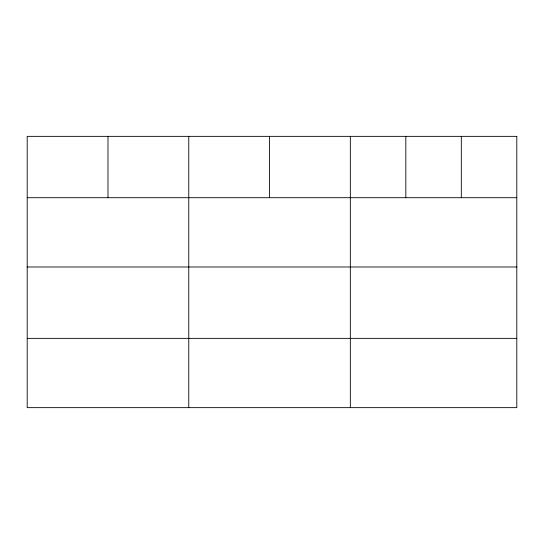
<?xml version="1.0" encoding="UTF-8"?>
<svg xmlns="http://www.w3.org/2000/svg" width="544" height="544" viewBox="0 0 544 544"><rect width="100%" height="100%" fill="white"/><g stroke="black" fill="none" stroke-linecap="round" stroke-linejoin="round"><path stroke-width="0.82" d="M27.2 197.703L516.8 197.703M27.2 266.988L516.8 266.988M27.2 338.361L516.8 338.361M461.312 136.354L461.312 197.703M405.824 136.354L405.824 197.703M350.336 136.354L350.336 407.646M269.552 136.354L269.552 197.703M188.768 136.354L188.768 407.646M107.984 136.354L107.984 197.703M516.8 136.354L27.2 136.354L27.2 407.646L516.8 407.646L516.8 136.354"/></g></svg>
